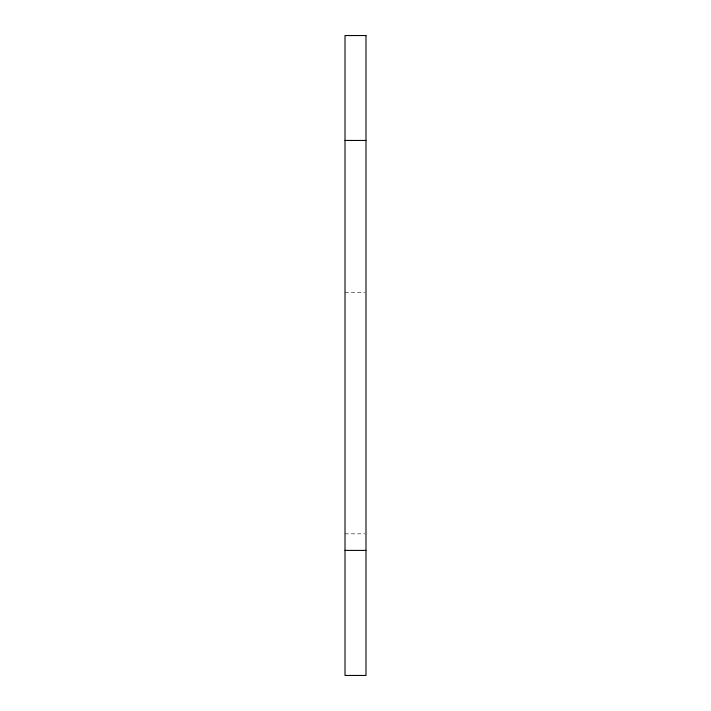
<?xml version="1.0" encoding="UTF-8"?>
<svg xmlns="http://www.w3.org/2000/svg" width="711" height="711" viewBox="0 0 711 711"><rect width="100%" height="100%" fill="white"/><g stroke="black" fill="none" stroke-linecap="round" stroke-linejoin="round"><path stroke-width="0.53" stroke-dasharray="3.56 2.67" d="M345.013 292.559L364.885 292.559M345.013 533.837L364.885 533.837"/><path stroke-width="1.07" d="M345.013 140.449L365.987 140.449M345.013 550.403L365.987 550.403M365.987 35.55L345.013 35.55L345.013 675.45L365.987 675.45L365.987 35.55"/></g></svg>
